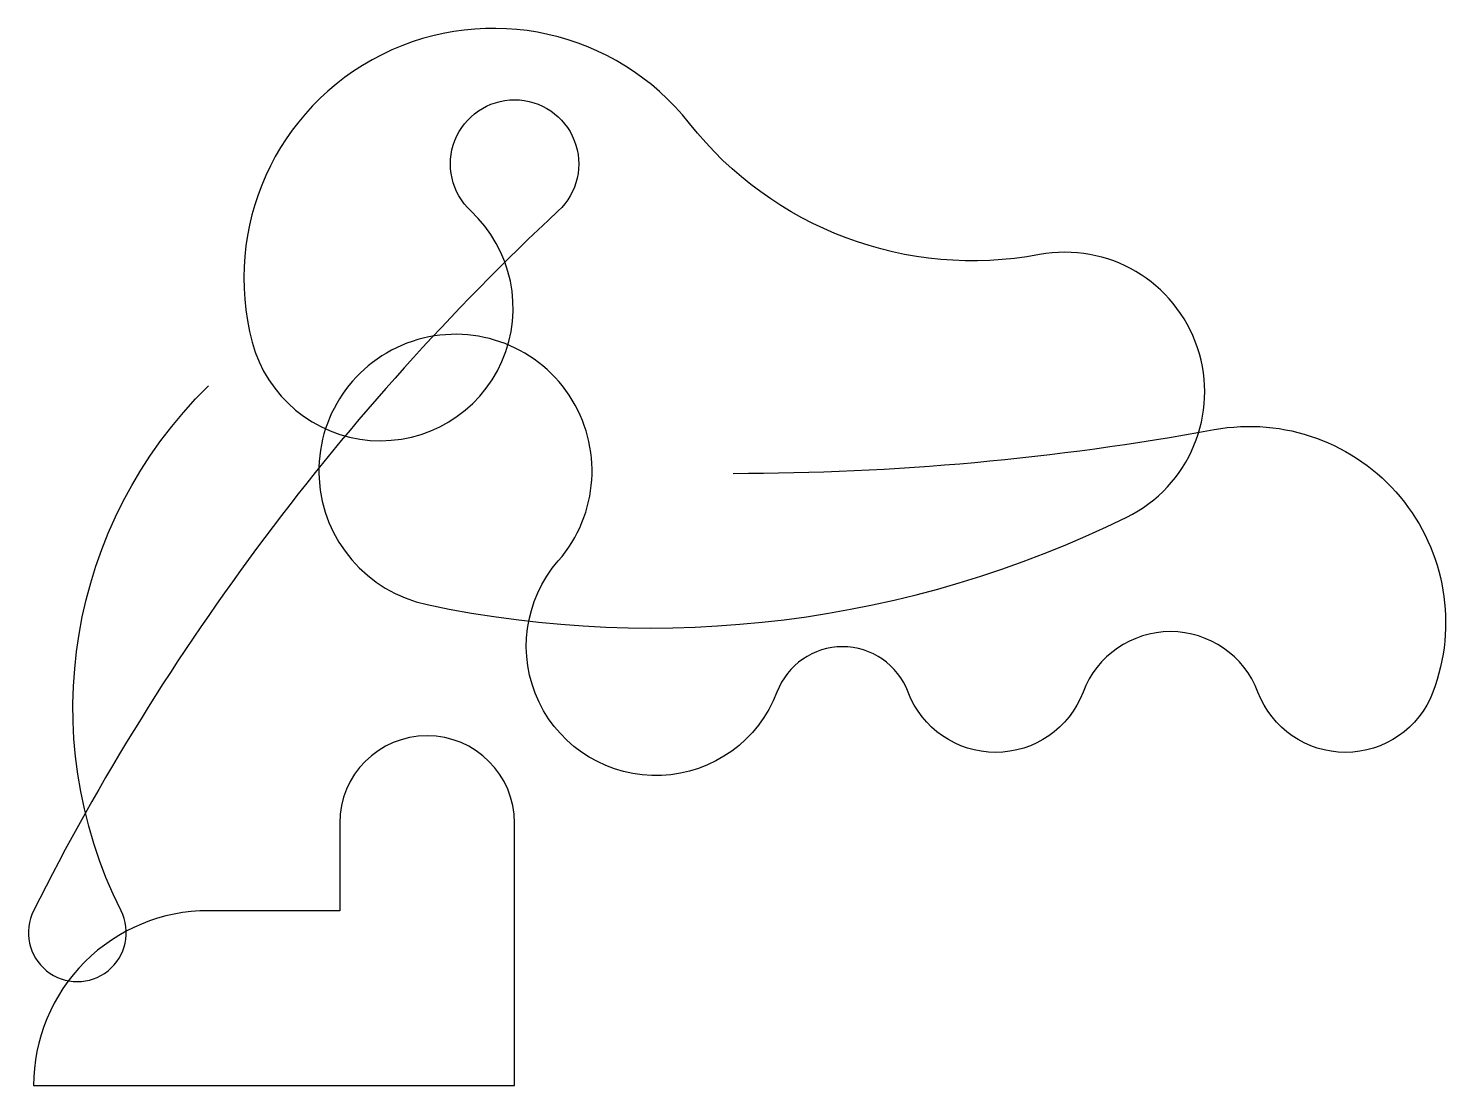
# Model space of a CAD drawing. Header units: millimetres. Extents: x 29 to 353, y 30 to 272.
import ezdxf

# ---------------------------------------------------------------- set-up
doc = ezdxf.new("R2010")
doc.units = ezdxf.units.MM

msp = doc.modelspace()

# ---------------------------------------------------------------- linework, layer by layer
for points in [[(190, 170, 0.045361), (300, 180, -0.584157), (350, 120, -0.690141), (310, 120, 0.690141), (270, 120, -0.690141), (230, 120, 0.690141), (200, 120, -1.195691), (150, 150, 3.678676), (120, 140, 0.168288), (280, 160, 0.872426), (260, 220, -0.279164), (180, 250, 0.81437), (80, 200, 1.329023), (130, 230, -2.541624), (150, 230, 0.089035), (30, 70, 1.622114), (50, 70, -0.326429), (70, 190, -0.541941)], [(30, 30), (140, 30), (140, 90, 1), (100, 90), (100, 70), (70, 70, 0.414214), (30, 30, 1.477033)]]:
    msp.add_lwpolyline(points, format="xyb")

doc.saveas('drawing.dxf')
